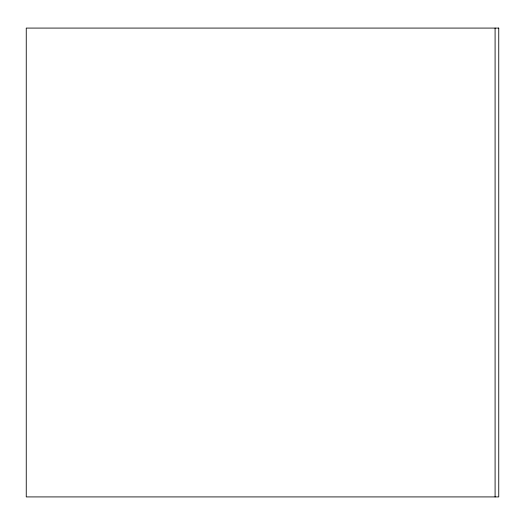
<?xml version="1.0" encoding="UTF-8"?>
<svg xmlns="http://www.w3.org/2000/svg" width="525" height="525" viewBox="0 0 525 525"><rect width="100%" height="100%" fill="white"/><g stroke="black" fill="none" stroke-linecap="round" stroke-linejoin="round"><path stroke-width="0.79" d="M495.088 28.081L495.088 496.919M498.75 28.081L26.25 28.081L26.25 496.919L498.75 496.919L498.75 28.081"/></g></svg>
